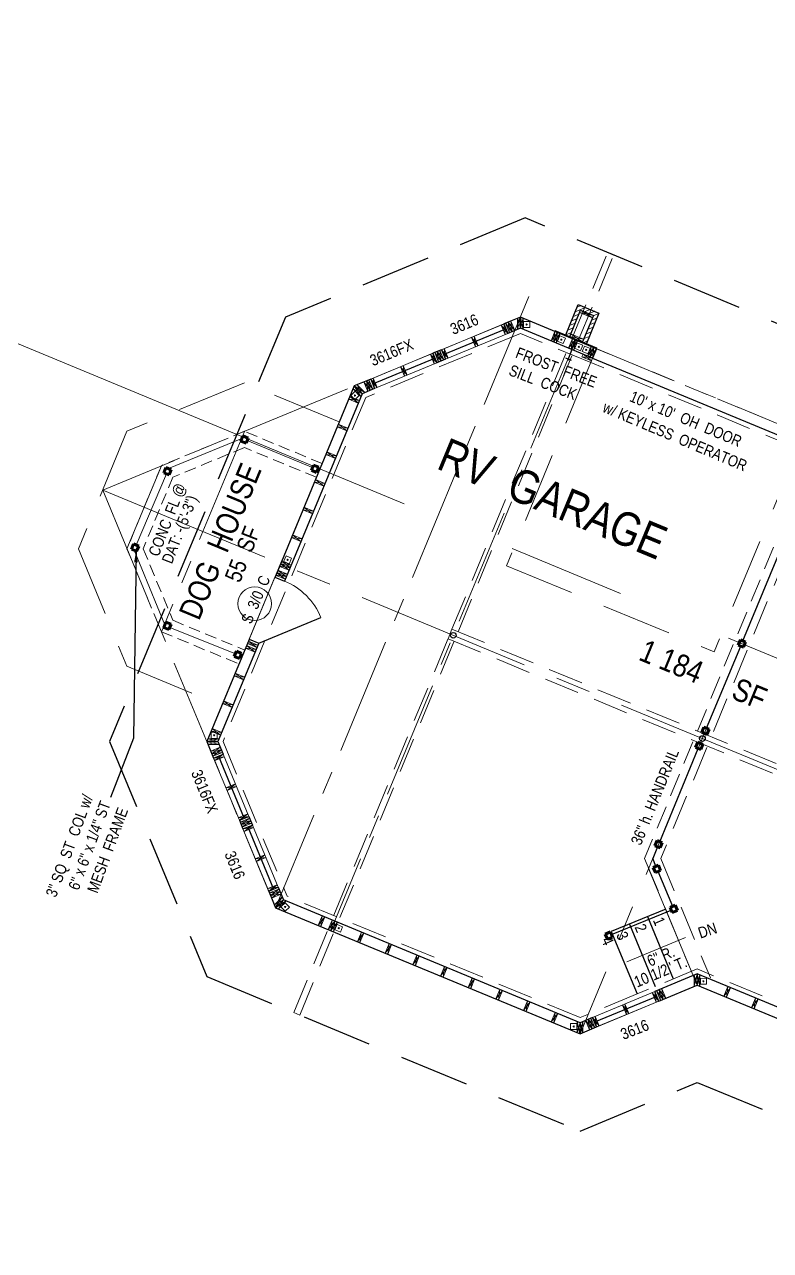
# Model space of a CAD drawing. Header units: inches. Extents: x 913 to 4010, y 85 to 6286.
# Drawn here: x 1329 to 1727, y 1941 to 2596 of the extents above; entities that cross this region are included whole.
import ezdxf

# ---------------------------------------------------------------- set-up
doc = ezdxf.new("R2010")
doc.units = ezdxf.units.IN
doc.header["$MEASUREMENT"] = 0
doc.linetypes.add('CENTER', pattern=[2, 1.25, -0.25, 0.25, -0.25])
doc.linetypes.add('HIDDEN', pattern=[0.375, 0.25, -0.125])
for name, color, linetype in [('CONC', 7, 'Continuous'), ('LLPLUMBING', 102, 'Continuous'), ('LLTEXT', 7, 'Continuous'), ('STAIRS', 7, 'Continuous'), ('TEXT', 250, 'Continuous'), ('WALLS', 5, 'Continuous')]:
    doc.layers.add(name, color=color, linetype=linetype)
for name, color, linetype, lineweight in [('DOORS', 7, 'Continuous', 30), ('FOUNDATION', 7, 'HIDDEN', 20), ('GRID', 1, 'CENTER', 20), ('LAYOUT', 6, 'Continuous', 9), ('MASONRY', 16, 'HIDDEN', 30), ('PLUMBING', 7, 'Continuous', 20), ('ROOF BEAMS', 3, 'HIDDEN', 30), ('ROOFLINE', 7, 'HIDDEN', 30), ('STEEL', 5, 'Continuous', 9), ('WALL FRAMING', 7, 'Continuous', 30), ('WINDOWS', 5, 'Continuous', 30)]:
    doc.layers.add(name, color=color, linetype=linetype, lineweight=lineweight)
doc.styles.add('ARCHENT', font='technical.ttf', dxfattribs={"height": 6})
doc.styles.add('ARCHENTLTD', font='technical.ttf', dxfattribs={"height": 0.1875})
doc.dimstyles.new('ARCHENT', dxfattribs={"dimtxt": 6, "dimasz": 6, "dimexe": 9, "dimexo": 3, "dimgap": 1, "dimtad": 0, "dimtoh": 1, "dimdec": 3, "dimzin": 0, "dimdsep": 46, "dimlunit": 4, "dimtxsty": 'ARCHENTLTD', "dimcen": 6, "dimaunit": 1, "dimadec": 0, "dimazin": 0, "dimtfac": 1, "dimtdec": 3, "dimtofl": 0, "dimtmove": 0, "dimatfit": 3, "dimfxl": 1, "dimfrac": 2, "dimtolj": 1, "dimtzin": 0, "dimarcsym": 0})
doc.dimstyles.new('ARCHENTLTD', dxfattribs={"dimscale": 0.05, "dimtxt": 0.1875, "dimasz": 3, "dimexe": 9, "dimexo": 1, "dimgap": 2.5, "dimtad": 0, "dimdec": 1, "dimzin": 1, "dimdsep": 46, "dimlunit": 4, "dimtxsty": 'ARCHENTLTD', "dimblk": 'ARCHTICK', "dimcen": 6, "dimclrd": 256, "dimclre": 256, "dimclrt": 256, "dimaunit": 1, "dimadec": 0, "dimazin": 0, "dimtfac": 1, "dimtdec": 1, "dimtofl": 0, "dimtmove": 1, "dimatfit": 3, "dimldrblk": 'ARCHTICK', "dimfxl": 1, "dimfrac": 2, "dimtolj": 1, "dimtzin": 0, "dimlwd": 9, "dimlwe": 9, "dimarcsym": 0})

# ---------------------------------------------------------------- blocks, each defined once
blk = doc.blocks.new('_ArchTick')
at = {"color": 0, "linetype": 'ByBlock', "const_width": 0.15}
blk.add_lwpolyline([(-0.5, -0.5), (0.5, 0.5)], dxfattribs=at)

msp = doc.modelspace()

# ---------------------------------------------------------------- hatches: boundary and pattern name
at = {"layer": 'MASONRY', "lineweight": 9, "ltscale": 75}
h = msp.add_hatch(dxfattribs=at)
h.set_pattern_fill('ANSI31', color=256, scale=15, angle=22.5, style=0)
h.set_pattern_definition([(202.555994, (-5326.8918, 14288.0519), (-0.719224, 1.73157207), [])])
h.paths.add_polyline_path([(1620, 2429.93), (1617.57, 2429.93), (1624.36, 2446.65), (1635.46, 2442.08), (1628.6, 2425.38), (1626.87, 2427.11), (1632.52, 2440.86), (1625.6, 2443.71)])
at = {"layer": 'WALL FRAMING', "lineweight": 9, "ltscale": 150}
for points in [[(1597.14, 2436.02, 1), (1596.52, 2436.02, 1)], [(1615.71, 2427.89, 1), (1615.09, 2427.89, 1)], [(1625.04, 2424.07, 1), (1624.42, 2424.07, 1)], [(1628.93, 2422.41, 1), (1628.3, 2422.41, 1)], [(1505.46, 2398.07, 1), (1504.84, 2398.07, 1)], [(1469.06, 2309.97, 1), (1469.29, 2310.55, 1)], [(1430.23, 2216.56, 1), (1429.61, 2216.56, 1)], [(1468.18, 2124.88, 1), (1467.56, 2124.88, 1)], [(1496.77, 2113.54, 1), (1496.15, 2113.54, 1)], [(1691.55, 2085.2, 1), (1690.92, 2085.2, 1)], [(1622.29, 2061.01, 1), (1621.66, 2061.01, 1)]]:
    msp.add_hatch(color=256, dxfattribs=at).paths.add_polyline_path(points)

# ---------------------------------------------------------------- linework, layer by layer
at = {"layer": 'DOORS', "linetype": 'HIDDEN', "lineweight": 9, "ltscale": 150}
for p, q in [((1632.03, 2417.98), (1586.12, 2307.11)), ((1742.88, 2372.03), (1696.98, 2261.16)), ((1586.12, 2307.11), (1697, 2261.2))]:
    msp.add_line(p, q, dxfattribs=at)
at = {"layer": 'DOORS', "linetype": 'Continuous', "ltscale": 150}
msp.add_line((1632.03, 2417.98), (1742.88, 2372.03), dxfattribs=at)
at = {"layer": 'DOORS', "lineweight": 9, "ltscale": 50}
msp.add_line((1448.63, 2267.83), (1462.4, 2301.09), dxfattribs=at)
at = {"layer": 'DOORS', "ltscale": 50}
msp.add_line((1453.73, 2265.71), (1486.99, 2279.5), dxfattribs=at)
at = {"layer": 'DOORS', "color": 7, "linetype": 'Continuous', "lineweight": 20, "ltscale": 7.5}
msp.add_circle((1451.62, 2286.85), 9, dxfattribs=at)
at = {"layer": 'DOORS', "lineweight": 9, "ltscale": 50}
msp.add_arc((1453.73, 2265.71), 36, 22.50934, 67.50934, dxfattribs=at)
at = {"layer": 'FOUNDATION', "lineweight": 20, "ltscale": 75}
for p, q in [((1593.48, 2431.25), (1510.88, 2397.06)), ((1631.07, 2415.67), (1593.48, 2431.25)), ((1510.88, 2397.06), (1434.68, 2213.22)), ((1434.68, 2213.22), (1468.86, 2130.63)), ((1625.34, 2065.77), (1468.86, 2130.63)), ((1904.47, 2002.03), (1687.89, 2091.8)), ((1655.79, 2078.44), (1625.34, 2065.77))]:
    msp.add_line(p, q, dxfattribs=at)
at = {"layer": 'FOUNDATION', "lineweight": 20, "ltscale": 50}
msp.add_line((1744.99, 2377.11), (1634.13, 2423.06), dxfattribs=at)
at = {"layer": 'FOUNDATION', "lineweight": 9, "ltscale": 75}
msp.add_line((1632.03, 2417.98), (1631.07, 2415.67), dxfattribs=at)
at = {"layer": 'FOUNDATION', "linetype": 'HIDDEN', "lineweight": 9, "ltscale": 75}
for p, q in [((1741.92, 2369.72), (1631.07, 2415.67)), ((1757.66, 2365.9), (1668.48, 2150.75)), ((1668.48, 2150.75), (1694.96, 2087.12)), ((1687.89, 2091.8), (1655.79, 2078.44))]:
    msp.add_line(p, q, dxfattribs=at)
at = {"layer": 'FOUNDATION', "ltscale": 25}
for p, q in [((1446.1, 2378.93), (1401.76, 2360.56)), ((1487.59, 2361.74), (1446.1, 2378.93)), ((1446.1, 2370.27), (1407.88, 2354.43)), ((1484.52, 2354.35), (1446.1, 2370.27)), ((1401.76, 2360.56), (1383.39, 2316.21)), ((1407.88, 2354.43), (1392.05, 2316.21)), ((1383.39, 2316.21), (1401.76, 2271.87)), ((1392.05, 2316.21), (1407.88, 2277.99)), ((1407.88, 2277.99), (1446.27, 2262.08)), ((1401.76, 2271.87), (1443.21, 2254.69))]:
    msp.add_line(p, q, dxfattribs=at)
at = {"layer": 'FOUNDATION', "ltscale": 50}
msp.add_line((1750.27, 2368.96), (1659.82, 2150.74), dxfattribs=at)
at = {"layer": 'FOUNDATION', "ltscale": 75}
msp.add_line((1659.82, 2150.74), (1685.79, 2088.22), dxfattribs=at)
at = {"layer": 'GRID', "linetype": 'CENTER', "lineweight": 20, "ltscale": 50}
for p, q in [((1598.08, 2450.99), (1462.75, 2124.5)), ((1623.05, 2427.66), (1492.31, 2112.25)), ((1504.81, 2403.2), (1426.04, 2213.16)), ((1446.13, 2378.91), (1401.75, 2271.85)), ((1401.77, 2360.55), (1383.39, 2316.21))]:
    msp.add_line(p, q, dxfattribs=at)
at = {"layer": 'GRID', "ltscale": 50}
for p, q in [((1593.49, 2439.91), (1370.41, 2347.57)), ((2044.07, 2253.14), (1593.49, 2439.91)), ((1370.41, 2347.57), (1462.74, 2124.5)), ((1625.34, 2057.11), (1462.74, 2124.51)), ((1687.9, 2083.14), (1625.34, 2057.1)), ((1904.47, 1993.37), (1687.9, 2083.14))]:
    msp.add_line(p, q, dxfattribs=at)
at = {"layer": 'GRID', "ltscale": 75}
for p, q in [((1753.97, 2367.43), (1625.34, 2057.11)), ((1370.41, 2347.57), (1956.77, 2104.54)), ((1661.96, 2145.46), (1687.9, 2083.14))]:
    msp.add_line(p, q, dxfattribs=at)
at = {"layer": 'LAYOUT', "color": 6, "linetype": 'CENTER', "lineweight": 5, "ltscale": 250}
msp.add_line((2455.38, 1957.67), (913.16, 2596.19), dxfattribs=at)
at = {"layer": 'LLPLUMBING', "color": 5, "linetype": 'Continuous', "lineweight": 30, "ltscale": 25}
for p, q in [((1617.6, 2418.17), (1620.68, 2416.87)), ((1620.94, 2422.57), (1618.73, 2416.51))]:
    msp.add_line(p, q, dxfattribs=at)
at = {"layer": 'MASONRY', "linetype": 'Continuous', "lineweight": 30, "ltscale": 1.5}
for p, q in [((1617.76, 2430.39), (1624.36, 2446.65)), ((1624.36, 2446.65), (1635.46, 2442.08)), ((1635.46, 2442.08), (1628.78, 2425.82))]:
    msp.add_line(p, q, dxfattribs=at)
at = {"layer": 'ROOF BEAMS', "color": 3, "lineweight": 20, "ltscale": 75}
for p, q in [((1556.96, 2273.23), (1640.04, 2474.44)), ((1560.19, 2271.89), (1643.27, 2473.08)), ((1640.04, 2474.44), (1643.27, 2473.08)), ((1554.86, 2268.14), (1556.96, 2273.23)), ((1472.44, 2068.52), (1554.86, 2268.14)), ((1475.67, 2067.18), (1558.09, 2266.8))]:
    msp.add_line(p, q, dxfattribs=at)
at = {"layer": 'ROOF BEAMS', "lineweight": 20, "ltscale": 75}
for p, q in [((1556.96, 2273.23), (1959.89, 2106.23)), ((1554.86, 2268.14), (1957.79, 2101.15))]:
    msp.add_line(p, q, dxfattribs=at)
at = {"layer": 'ROOFLINE', "linetype": 'HIDDEN', "ltscale": 150}
for p, q in [((1595.99, 2492.89), (1468.04, 2439.93)), ((2073.5, 2292.8), (1595.99, 2492.89)), ((1468.04, 2439.93), (1374.06, 2213.23)), ((1374.06, 2213.23), (1426, 2087.77)), ((1426, 2087.77), (1625.37, 2005.13)), ((1625.37, 2005.13), (1687.93, 2031.16)), ((1687.93, 2031.16), (1904.46, 1941.41))]:
    msp.add_line(p, q, dxfattribs=at)
at = {"layer": 'ROOFLINE', "lineweight": 20, "ltscale": 150}
for p, q in [((1446.1, 2404.9), (1383.39, 2378.93)), ((1496.77, 2383.92), (1446.1, 2404.9)), ((1383.39, 2378.93), (1357.41, 2316.21)), ((1357.41, 2316.21), (1383.39, 2253.5)), ((1383.39, 2253.5), (1434.03, 2232.52))]:
    msp.add_line(p, q, dxfattribs=at)
at = {"layer": 'STAIRS', "color": 7, "linetype": 'Continuous', "ltscale": 50}
msp.add_line((1671.14, 2123.7), (1642.03, 2111.73), dxfattribs=at)
at = {"layer": 'STAIRS', "color": 7, "linetype": 'Continuous', "ltscale": 25}
for p, q in [((1651.73, 2115.74), (1665.48, 2082.47)), ((1661.44, 2119.75), (1675.17, 2086.51)), ((1642.03, 2111.73), (1655.79, 2078.44))]:
    msp.add_line(p, q, dxfattribs=at)
at = {"layer": 'STEEL', "linetype": 'Continuous', "lineweight": 20, "ltscale": 90}
for p, q in [((1444.74, 2375.08), (1405.58, 2359)), ((1482.8, 2359.51), (1447.52, 2373.95)), ((1404.46, 2356.22), (1388.26, 2318.19)), ((1387.14, 2315.4), (1403.56, 2275.62)), ((1406.23, 2274.22), (1441.26, 2260.07))]:
    msp.add_line(p, q, dxfattribs=at)
at = {"layer": 'STEEL', "linetype": 'Continuous', "lineweight": 60, "ltscale": 90}
for p, q in [((1445.3, 2376.47), (1444.18, 2373.69)), ((1444.18, 2373.69), (1446.96, 2372.56)), ((1448.08, 2375.34), (1445.3, 2376.47)), ((1446.96, 2372.56), (1448.08, 2375.34)), ((1404.19, 2359.56), (1403.07, 2356.78)), ((1406.97, 2358.43), (1404.19, 2359.56)), ((1405.85, 2355.65), (1406.97, 2358.43)), ((1483.02, 2360.9), (1481.89, 2358.12)), ((1481.89, 2358.12), (1484.68, 2357)), ((1485.8, 2359.78), (1483.02, 2360.9)), ((1484.68, 2357), (1485.8, 2359.78)), ((1403.07, 2356.78), (1405.85, 2355.65)), ((1386.87, 2318.75), (1385.75, 2315.97)), ((1389.65, 2317.62), (1386.87, 2318.75)), ((1385.75, 2315.97), (1388.53, 2314.84)), ((1388.53, 2314.84), (1389.65, 2317.62)), ((1404.13, 2277.01), (1403, 2274.23)), ((1403, 2274.23), (1405.78, 2273.11)), ((1406.91, 2275.89), (1404.13, 2277.01)), ((1405.78, 2273.11), (1406.91, 2275.89)), ((1711.01, 2267.48), (1709.88, 2264.7)), ((1711.01, 2267.48), (1709.88, 2264.7)), ((1713.79, 2266.36), (1711.01, 2267.48)), ((1713.79, 2266.36), (1711.01, 2267.48)), ((1712.66, 2263.58), (1713.79, 2266.36)), ((1712.66, 2263.58), (1713.79, 2266.36)), ((1441.82, 2261.46), (1440.7, 2258.68)), ((1444.6, 2260.34), (1441.82, 2261.46)), ((1443.48, 2257.56), (1444.6, 2260.34)), ((1709.88, 2264.7), (1712.66, 2263.58)), ((1709.88, 2264.7), (1712.66, 2263.58)), ((1440.7, 2258.68), (1443.48, 2257.56)), ((1691.48, 2220.96), (1690.36, 2218.18)), ((1691.48, 2220.96), (1690.36, 2218.18)), ((1694.26, 2219.84), (1691.48, 2220.96)), ((1694.26, 2219.84), (1691.48, 2220.96)), ((1693.14, 2217.06), (1694.26, 2219.84)), ((1693.14, 2217.06), (1694.26, 2219.84)), ((1690.36, 2218.18), (1693.14, 2217.06)), ((1690.36, 2218.18), (1693.14, 2217.06)), ((1688.19, 2212.84), (1687.07, 2210.06)), ((1688.19, 2212.84), (1687.07, 2210.06)), ((1687.07, 2210.06), (1689.85, 2208.93)), ((1687.07, 2210.06), (1689.85, 2208.93)), ((1690.97, 2211.72), (1688.19, 2212.84)), ((1690.97, 2211.72), (1688.19, 2212.84)), ((1689.85, 2208.93), (1690.97, 2211.72)), ((1689.85, 2208.93), (1690.97, 2211.72)), ((1666.49, 2160.31), (1665.37, 2157.52)), ((1666.49, 2160.31), (1665.37, 2157.52)), ((1665.37, 2157.52), (1668.15, 2156.4)), ((1665.37, 2157.52), (1668.15, 2156.4)), ((1669.27, 2159.18), (1666.49, 2160.31)), ((1669.27, 2159.18), (1666.49, 2160.31)), ((1668.15, 2156.4), (1669.27, 2159.18)), ((1668.15, 2156.4), (1669.27, 2159.18)), ((1667.23, 2147.19), (1664.47, 2146.02)), ((1664.47, 2146.02), (1665.64, 2143.25)), ((1665.64, 2143.25), (1668.4, 2144.43)), ((1668.4, 2144.43), (1667.23, 2147.19)), ((1676.2, 2125.79), (1673.44, 2124.62)), ((1673.44, 2124.62), (1674.61, 2121.86)), ((1674.61, 2121.86), (1677.37, 2123.03)), ((1677.37, 2123.03), (1676.2, 2125.79)), ((1641.53, 2111.54), (1638.77, 2110.37)), ((1638.77, 2110.37), (1639.94, 2107.61)), ((1639.94, 2107.61), (1642.7, 2108.78)), ((1642.7, 2108.78), (1641.53, 2111.54))]:
    msp.add_line(p, q, dxfattribs=at)
at = {"layer": 'STEEL', "color": 5, "lineweight": 25, "ltscale": 150}
for p, q in [((1712.32, 2266.95), (1731, 2312.01)), ((1692.87, 2220.4), (1711.27, 2264.14)), ((1667.88, 2159.74), (1688.5, 2209.48)), ((1666.76, 2156.96), (1664.14, 2150.71)), ((1665.85, 2146.6), (1664.14, 2150.71)), ((1674.82, 2125.2), (1667.02, 2143.84)), ((1642.12, 2110.16), (1674.03, 2123.24))]:
    msp.add_line(p, q, dxfattribs=at)
at = {"layer": 'STEEL', "lineweight": 30, "ltscale": 75}
for centre in [(1557.65, 2269.97), (1690.71, 2214.82)]:
    msp.add_circle(centre, 1.5, dxfattribs=at)
at = {"layer": 'WALL FRAMING', "lineweight": 9, "ltscale": 150}
for p, q in [((1631.95, 2439.47), (1625.6, 2443.71)), ((1584.7, 2436.27), (1585.42, 2430.61)), ((1589.11, 2432.14), (1585.62, 2436.65)), ((1587.01, 2437.23), (1587.73, 2431.57)), ((1590.5, 2432.72), (1587.01, 2437.23)), ((1588.39, 2437.8), (1589.11, 2432.14)), ((1591.97, 2433.34), (1593.49, 2439.91)), ((1593.47, 2433.96), (1591.99, 2439.29)), ((1594.99, 2439.28), (1593.47, 2433.96)), ((1593.49, 2439.91), (1594.97, 2433.34)), ((1625.03, 2442.32), (1632.52, 2440.86)), ((1568.76, 2429.67), (1569.48, 2424.02)), ((1586.8, 2431.19), (1583.31, 2435.7)), ((1587.73, 2431.57), (1589.11, 2432.14)), ((1613.35, 2431.68), (1609.85, 2427.17)), ((1611.96, 2432.25), (1611.24, 2426.59)), ((1611.24, 2426.59), (1614.73, 2431.1)), ((1612.15, 2432.71), (1611.96, 2432.25)), ((1612.63, 2426.02), (1613.35, 2431.68)), ((1627.26, 2428.11), (1619.76, 2429.57)), ((1620.34, 2430.96), (1626.69, 2426.72)), ((1552.82, 2423.07), (1553.54, 2417.42)), ((1570.86, 2424.59), (1567.37, 2429.1)), ((1622.67, 2427.86), (1619.18, 2423.35)), ((1621.29, 2428.43), (1620.57, 2422.78)), ((1620.57, 2422.78), (1624.06, 2427.28)), ((1621.95, 2422.2), (1622.67, 2427.86)), ((1632.75, 2423.63), (1629.26, 2419.13)), ((1631.36, 2424.21), (1630.64, 2418.55)), ((1630.64, 2418.55), (1634.13, 2423.06)), ((1632.03, 2417.98), (1632.75, 2423.63)), ((1548.92, 2415.51), (1545.43, 2420.02)), ((1546.82, 2420.59), (1547.53, 2414.93)), ((1551.23, 2416.46), (1547.74, 2420.97)), ((1552.61, 2417.04), (1549.13, 2421.55)), ((1549.13, 2421.55), (1549.84, 2415.89)), ((1550.51, 2422.12), (1551.23, 2416.46)), ((1554.92, 2417.99), (1551.44, 2422.5)), ((1626.39, 2418.69), (1632.04, 2417.97)), ((1626.96, 2420.08), (1631.47, 2416.59)), ((1532.98, 2408.91), (1529.49, 2413.42)), ((1530.88, 2413.99), (1531.59, 2408.34)), ((1510.48, 2399.61), (1504.76, 2403.18)), ((1504.76, 2403.18), (1508.36, 2397.49)), ((1508.98, 2398.98), (1506.26, 2403.81)), ((1513.35, 2400.78), (1509.86, 2405.29)), ((1514.73, 2401.36), (1511.24, 2405.86)), ((1511.24, 2405.86), (1511.96, 2400.21)), ((1512.63, 2406.44), (1513.35, 2400.78)), ((1517.04, 2402.31), (1513.55, 2406.82)), ((1514.94, 2407.39), (1515.66, 2401.74)), ((1506.93, 2394.05), (1502.4, 2397.55)), ((1504.15, 2401.68), (1508.98, 2398.98)), ((1501.82, 2396.17), (1507.5, 2395.44)), ((1495.7, 2381.39), (1501.37, 2380.66)), ((1500.8, 2379.27), (1496.27, 2382.77)), ((1489.57, 2366.61), (1495.25, 2365.88)), ((1494.67, 2364.49), (1490.14, 2367.99)), ((1483.44, 2351.83), (1489.12, 2351.1)), ((1488.55, 2349.71), (1484.02, 2353.21)), ((1482.42, 2334.93), (1477.89, 2338.43)), ((1477.32, 2337.04), (1483, 2336.32)), ((1471.19, 2322.27), (1476.87, 2321.54)), ((1476.3, 2320.16), (1471.77, 2323.65)), ((1464.86, 2306.82), (1470.54, 2306.09)), ((1465.38, 2308.23), (1471.05, 2307.5)), ((1469.97, 2304.7), (1465.44, 2308.2)), ((1470.48, 2306.11), (1465.95, 2309.61)), ((1462.8, 2302.02), (1468.48, 2301.3)), ((1467.91, 2299.91), (1463.38, 2303.41)), ((1463.38, 2303.41), (1469.05, 2302.68)), ((1468.48, 2301.3), (1463.95, 2304.79)), ((1452.77, 2263.4), (1448.25, 2266.9)), ((1446.69, 2263.15), (1452.37, 2262.42)), ((1451.79, 2261.03), (1447.26, 2264.53)), ((1447.67, 2265.52), (1453.35, 2264.79)), ((1453.35, 2264.79), (1452.77, 2263.4)), ((1440.56, 2248.37), (1446.24, 2247.64)), ((1445.67, 2246.25), (1441.14, 2249.75)), ((1434.44, 2233.58), (1440.11, 2232.86)), ((1439.54, 2231.47), (1435.01, 2234.97)), ((1433.41, 2216.69), (1428.88, 2220.19)), ((1426.03, 2213.22), (1432.6, 2214.7)), ((1432.6, 2211.7), (1426.03, 2213.22)), ((1431.98, 2213.21), (1426.65, 2211.72)), ((1426.66, 2214.72), (1431.98, 2213.21)), ((1428.31, 2218.8), (1433.99, 2218.08)), ((1428.13, 2208.13), (1433.78, 2208.85)), ((1433.21, 2210.23), (1428.7, 2206.74)), ((1428.7, 2206.74), (1434.35, 2207.46)), ((1433.78, 2208.85), (1429.27, 2205.36)), ((1434.35, 2207.46), (1433.78, 2208.85)), ((1429.66, 2204.43), (1435.31, 2205.15)), ((1434.74, 2206.54), (1430.23, 2203.05)), ((1436.25, 2188.49), (1441.91, 2189.21)), ((1441.33, 2190.6), (1436.83, 2187.11)), ((1447.93, 2174.66), (1443.42, 2171.17)), ((1442.85, 2172.55), (1448.51, 2173.27)), ((1443.81, 2170.24), (1449.46, 2170.96)), ((1448.89, 2172.35), (1444.38, 2168.86)), ((1444.38, 2168.86), (1450.04, 2169.58)), ((1449.46, 2170.96), (1444.95, 2167.47)), ((1450.42, 2168.65), (1445.91, 2165.16)), ((1445.34, 2166.55), (1450.99, 2167.27)), ((1451.93, 2150.61), (1457.59, 2151.33)), ((1457.02, 2152.71), (1452.51, 2149.22)), ((1458.53, 2134.67), (1464.19, 2135.39)), ((1463.61, 2136.78), (1459.1, 2133.29)), ((1459.49, 2132.36), (1465.14, 2133.08)), ((1464.57, 2134.47), (1460.06, 2130.98)), ((1460.06, 2130.98), (1465.72, 2131.69)), ((1465.14, 2133.08), (1460.64, 2129.59)), ((1466.96, 2128.71), (1462.14, 2126)), ((1466.34, 2130.21), (1462.76, 2124.5)), ((1462.76, 2124.5), (1468.46, 2128.09)), ((1464.26, 2123.88), (1466.96, 2128.71)), ((1485.5, 2115.07), (1488.99, 2119.58)), ((1487.6, 2120.15), (1486.88, 2114.5)), ((1490.89, 2112.83), (1494.38, 2117.34)), ((1492.99, 2117.91), (1492.28, 2112.26)), ((1492.31, 2112.24), (1495.8, 2116.75)), ((1494.41, 2117.32), (1493.69, 2111.67)), ((1506.44, 2106.39), (1509.93, 2110.9)), ((1508.54, 2111.47), (1507.83, 2105.82)), ((1521.24, 2100.26), (1524.73, 2104.76)), ((1523.35, 2105.34), (1522.63, 2099.68)), ((1536.02, 2094.13), (1539.51, 2098.64)), ((1538.13, 2099.21), (1537.41, 2093.56)), ((1550.8, 2088), (1554.29, 2092.51)), ((1552.91, 2093.09), (1552.19, 2087.43)), ((1686.38, 2082.52), (1687.9, 2089.09)), ((1687.9, 2089.09), (1689.38, 2082.52)), ((1565.56, 2081.89), (1569.05, 2086.39)), ((1567.67, 2086.97), (1566.95, 2081.31)), ((1687.88, 2083.15), (1686.39, 2088.47)), ((1689.39, 2088.47), (1687.88, 2083.15)), ((1704.25, 2082.31), (1703.53, 2076.66)), ((1580.36, 2075.75), (1583.85, 2080.26)), ((1582.47, 2080.83), (1581.75, 2075.18)), ((1663.91, 2079.09), (1667.39, 2074.61)), ((1666, 2074.04), (1665.28, 2079.69)), ((1666.23, 2080.02), (1669.71, 2075.55)), ((1668.32, 2074.98), (1667.6, 2080.63)), ((1667.61, 2080.6), (1671.09, 2076.13)), ((1669.71, 2075.55), (1668.99, 2081.21)), ((1702.15, 2077.23), (1705.64, 2081.74)), ((1719.03, 2076.19), (1718.31, 2070.53)), ((1595.15, 2069.62), (1598.63, 2074.13)), ((1597.25, 2074.71), (1596.53, 2069.05)), ((1647.99, 2072.46), (1651.46, 2067.99)), ((1650.08, 2067.41), (1649.36, 2073.07)), ((1716.93, 2071.11), (1720.42, 2075.61)), ((1609.93, 2063.5), (1613.42, 2068.01)), ((1612.03, 2068.58), (1611.31, 2062.92)), ((1623.82, 2057.75), (1625.33, 2063.07)), ((1625.32, 2057.12), (1623.83, 2063.69)), ((1626.83, 2063.69), (1625.32, 2057.12)), ((1625.33, 2063.07), (1626.82, 2057.74)), ((1628.35, 2064.35), (1631.83, 2059.88)), ((1630.45, 2059.31), (1629.72, 2064.96)), ((1631.11, 2065.5), (1629.74, 2064.89)), ((1629.74, 2064.89), (1633.22, 2060.42)), ((1631.84, 2059.84), (1631.11, 2065.5)), ((1632.05, 2065.85), (1635.53, 2061.38)), ((1634.14, 2060.8), (1633.42, 2066.46))]:
    msp.add_line(p, q, dxfattribs=at)
at = {"layer": 'WALL FRAMING', "lineweight": 20, "ltscale": 75}
for p, q in [((1585.62, 2436.65), (1587.73, 2431.57)), ((1587.01, 2437.23), (1589.11, 2432.14)), ((1588.39, 2437.8), (1590.5, 2432.72)), ((1611.96, 2432.25), (1609.85, 2427.17)), ((1613.35, 2431.68), (1611.24, 2426.59)), ((1612.15, 2432.71), (1634.33, 2423.52)), ((1614.73, 2431.1), (1612.63, 2426.02)), ((1621.29, 2428.43), (1619.18, 2423.35)), ((1622.67, 2427.86), (1620.57, 2422.78)), ((1624.06, 2427.28), (1621.95, 2422.2)), ((1631.36, 2424.21), (1629.26, 2419.13)), ((1632.75, 2423.63), (1630.64, 2418.55)), ((1547.74, 2420.97), (1549.84, 2415.89)), ((1549.13, 2421.55), (1551.23, 2416.46)), ((1550.51, 2422.12), (1552.61, 2417.04)), ((1626.39, 2418.69), (1631.47, 2416.59)), ((1509.86, 2405.29), (1511.96, 2400.21)), ((1511.24, 2405.86), (1513.35, 2400.78)), ((1512.63, 2406.44), (1514.73, 2401.36)), ((1428.13, 2208.13), (1433.21, 2210.23)), ((1428.7, 2206.74), (1433.78, 2208.85)), ((1429.27, 2205.36), (1434.35, 2207.46)), ((1443.81, 2170.24), (1448.89, 2172.35)), ((1444.38, 2168.86), (1449.46, 2170.96)), ((1444.95, 2167.47), (1450.04, 2169.58)), ((1459.49, 2132.36), (1464.57, 2134.47)), ((1460.06, 2130.98), (1465.14, 2133.08)), ((1460.63, 2129.59), (1465.72, 2131.69)), ((1487.6, 2120.16), (1485.5, 2115.07)), ((1488.99, 2119.59), (1486.88, 2114.5)), ((1493, 2117.92), (1490.89, 2112.83)), ((1494.38, 2117.34), (1492.28, 2112.26)), ((1494.41, 2117.33), (1492.31, 2112.24)), ((1495.8, 2116.76), (1493.69, 2111.67)), ((1508.55, 2111.48), (1506.44, 2106.39)), ((1509.93, 2110.91), (1507.83, 2105.82)), ((1523.35, 2105.34), (1521.24, 2100.26)), ((1524.73, 2104.77), (1522.63, 2099.68)), ((1538.13, 2099.22), (1536.02, 2094.13)), ((1539.52, 2098.64), (1537.41, 2093.56)), ((1552.91, 2093.09), (1550.8, 2088)), ((1554.3, 2092.52), (1552.19, 2087.43)), ((1567.67, 2086.97), (1565.56, 2081.89)), ((1569.05, 2086.4), (1566.95, 2081.31)), ((1704.25, 2082.32), (1702.15, 2077.23)), ((1582.47, 2080.84), (1580.36, 2075.75)), ((1583.86, 2080.27), (1581.75, 2075.18)), ((1668.32, 2074.98), (1666.22, 2080.06)), ((1669.71, 2075.55), (1667.6, 2080.63)), ((1671.09, 2076.13), (1668.99, 2081.21)), ((1705.64, 2081.75), (1703.53, 2076.66)), ((1719.03, 2076.19), (1716.93, 2071.11)), ((1597.25, 2074.71), (1595.15, 2069.62)), ((1598.64, 2074.14), (1596.53, 2069.05)), ((1720.42, 2075.62), (1718.31, 2070.53)), ((1612.03, 2068.59), (1609.93, 2063.5)), ((1613.42, 2068.01), (1611.31, 2062.92)), ((1630.45, 2059.31), (1628.34, 2064.39)), ((1631.84, 2059.84), (1629.73, 2064.93)), ((1633.22, 2060.42), (1631.11, 2065.5))]:
    msp.add_line(p, q, dxfattribs=at)
at = {"layer": 'WALL FRAMING', "lineweight": 20, "ltscale": 150}
for p, q in [((1591.99, 2439.29), (1591.97, 2433.34)), ((1593.49, 2439.91), (1593.47, 2433.96)), ((1594.99, 2439.28), (1594.97, 2433.33)), ((1634.33, 2423.52), (1634.13, 2423.06)), ((1626.39, 2418.69), (1626.96, 2420.08)), ((1504.76, 2403.18), (1508.98, 2398.98)), ((1506.26, 2403.81), (1510.48, 2399.61)), ((1504.15, 2401.68), (1508.36, 2397.48)), ((1426.03, 2213.22), (1431.98, 2213.21)), ((1426.66, 2214.72), (1432.6, 2214.7)), ((1426.65, 2211.72), (1432.6, 2211.7)), ((1462.14, 2126), (1466.34, 2130.21)), ((1462.76, 2124.5), (1466.96, 2128.71)), ((1464.26, 2123.88), (1468.46, 2128.09)), ((1687.9, 2089.09), (1687.88, 2083.15)), ((1686.39, 2088.47), (1686.38, 2082.52)), ((1689.39, 2088.47), (1689.38, 2082.52)), ((1623.82, 2057.75), (1623.83, 2063.69)), ((1625.32, 2057.12), (1625.33, 2063.07)), ((1626.82, 2057.74), (1626.83, 2063.69))]:
    msp.add_line(p, q, dxfattribs=at)
at = {"layer": 'WALL FRAMING', "color": 9, "linetype": 'Continuous', "lineweight": 5, "ltscale": 150}
for p, q in [((1598.47, 2437.58), (1594.98, 2437.58)), ((1595.19, 2434.46), (1595.2, 2437.58)), ((1598.5, 2434.45), (1598.47, 2437.58)), ((1598.5, 2434.45), (1594.98, 2434.46)), ((1613.29, 2427.07), (1614.49, 2429.96)), ((1617.51, 2428.71), (1614.29, 2430.04)), ((1616.35, 2425.8), (1613.1, 2427.16)), ((1616.35, 2425.8), (1617.51, 2428.71)), ((1625.68, 2421.99), (1622.42, 2423.34)), ((1622.62, 2423.26), (1623.82, 2426.14)), ((1626.84, 2424.89), (1623.62, 2426.22)), ((1625.68, 2421.99), (1626.84, 2424.89)), ((1626.47, 2421.61), (1627.71, 2424.48)), ((1627.71, 2424.48), (1630.93, 2423.15)), ((1629.53, 2420.34), (1630.73, 2423.23)), ((1626.47, 2421.61), (1629.73, 2420.26)), ((1502.89, 2398.02), (1505.35, 2400.48)), ((1505.07, 2395.78), (1502.89, 2398.02)), ((1505.07, 2395.78), (1507.56, 2398.28)), ((1507.41, 2398.13), (1505.2, 2400.33)), ((1468.34, 2312.36), (1467.04, 2309.13)), ((1471.25, 2311.23), (1468.34, 2312.36)), ((1470.02, 2308.16), (1467.12, 2309.33)), ((1471.25, 2311.23), (1469.94, 2307.96)), ((1428.36, 2218.2), (1428.35, 2214.71)), ((1431.48, 2214.92), (1428.35, 2214.93)), ((1431.48, 2218.23), (1428.36, 2218.2)), ((1431.48, 2218.23), (1431.48, 2214.71)), ((1467.93, 2122.62), (1465.46, 2125.09)), ((1467.82, 2127.14), (1465.61, 2124.93)), ((1470.16, 2124.81), (1467.67, 2127.3)), ((1470.16, 2124.81), (1467.93, 2122.62)), ((1494.35, 2112.73), (1495.55, 2115.61)), ((1498.57, 2114.36), (1495.35, 2115.69)), ((1497.41, 2111.46), (1494.16, 2112.81)), ((1497.41, 2111.46), (1498.57, 2114.36)), ((1692.87, 2086.76), (1689.39, 2086.77)), ((1692.91, 2083.64), (1689.39, 2083.65)), ((1689.6, 2083.65), (1689.61, 2086.77)), ((1692.91, 2083.64), (1692.87, 2086.76)), ((1620.3, 2062.57), (1623.83, 2062.57)), ((1620.3, 2062.57), (1620.34, 2059.45)), ((1623.62, 2062.57), (1623.61, 2059.44)), ((1620.34, 2059.45), (1623.83, 2059.44))]:
    msp.add_line(p, q, dxfattribs=at)
at = {"layer": 'WALL FRAMING', "lineweight": 20, "ltscale": 1.5}
for p, q in [((1625.03, 2442.32), (1631.95, 2439.47)), ((1620.33, 2430.96), (1627.26, 2428.11))]:
    msp.add_line(p, q, dxfattribs=at)
at = {"layer": 'WALL FRAMING', "linetype": 'HIDDEN', "lineweight": 20, "ltscale": 25}
for p, q in [((1568.76, 2429.67), (1570.86, 2424.59)), ((1583.31, 2435.7), (1585.42, 2430.61)), ((1552.82, 2423.08), (1554.92, 2417.99)), ((1567.37, 2429.1), (1569.48, 2424.02)), ((1545.43, 2420.02), (1547.53, 2414.93)), ((1529.49, 2413.42), (1531.59, 2408.34)), ((1530.88, 2413.99), (1532.98, 2408.91)), ((1514.94, 2407.39), (1517.04, 2402.31)), ((1430.23, 2203.05), (1435.31, 2205.15)), ((1436.25, 2188.49), (1441.33, 2190.6)), ((1436.83, 2187.11), (1441.91, 2189.21)), ((1442.85, 2172.55), (1447.93, 2174.66)), ((1445.91, 2165.16), (1450.99, 2167.27)), ((1451.93, 2150.61), (1457.01, 2152.71)), ((1452.51, 2149.22), (1457.59, 2151.33)), ((1458.53, 2134.67), (1463.61, 2136.77)), ((1666, 2074.04), (1663.9, 2079.12)), ((1650.08, 2067.41), (1647.97, 2072.49)), ((1651.46, 2067.99), (1649.36, 2073.07)), ((1635.53, 2061.38), (1633.42, 2066.46))]:
    msp.add_line(p, q, dxfattribs=at)
at = {"layer": 'WALL FRAMING', "lineweight": 20, "ltscale": 50}
for p, q in [((1502.37, 2397.54), (1507.49, 2395.42)), ((1501.8, 2396.16), (1506.92, 2394.04)), ((1495.67, 2381.38), (1500.79, 2379.26)), ((1496.25, 2382.76), (1501.37, 2380.64)), ((1489.55, 2366.6), (1494.67, 2364.48)), ((1490.12, 2367.98), (1495.24, 2365.86)), ((1483.42, 2351.81), (1488.54, 2349.7)), ((1484, 2353.2), (1489.11, 2351.08)), ((1477.87, 2338.42), (1482.99, 2336.3)), ((1477.3, 2337.03), (1482.41, 2334.91)), ((1471.17, 2322.26), (1476.29, 2320.14)), ((1471.75, 2323.64), (1476.86, 2321.53)), ((1464.84, 2306.8), (1469.96, 2304.69)), ((1465.35, 2308.22), (1470.47, 2306.1)), ((1465.93, 2309.6), (1471.05, 2307.48)), ((1462.78, 2302.01), (1467.9, 2299.89)), ((1463.36, 2303.4), (1468.47, 2301.28)), ((1463.93, 2304.78), (1469.05, 2302.66)), ((1448.25, 2266.9), (1453.35, 2264.79)), ((1446.69, 2263.15), (1451.79, 2261.03)), ((1447.26, 2264.53), (1452.37, 2262.42)), ((1447.67, 2265.52), (1452.78, 2263.4)), ((1440.56, 2248.37), (1445.67, 2246.25)), ((1441.14, 2249.75), (1446.24, 2247.64)), ((1434.44, 2233.58), (1439.54, 2231.47)), ((1435.01, 2234.97), (1440.11, 2232.86)), ((1428.88, 2220.19), (1433.99, 2218.08)), ((1428.31, 2218.8), (1433.41, 2216.69))]:
    msp.add_line(p, q, dxfattribs=at)
at = {"layer": 'WALL FRAMING', "color": 3, "lineweight": 20, "ltscale": 150}
msp.add_line((1472.44, 2068.52), (1475.67, 2067.18), dxfattribs=at)
at = {"layer": 'WALL FRAMING', "color": 9, "linetype": 'Continuous', "lineweight": 5, "ltscale": 150}
for centre in [(1596.83, 2436.02), (1615.4, 2427.89), (1624.73, 2424.07), (1628.62, 2422.41), (1505.15, 2398.07), (1469.18, 2310.26), (1429.92, 2216.56), (1467.87, 2124.88), (1496.46, 2113.54), (1691.24, 2085.2), (1621.98, 2061.01)]:
    msp.add_circle(centre, 0.312, dxfattribs=at)
at = {"layer": 'WALLS', "color": 7, "ltscale": 1.5}
for p, q in [((1619.84, 2429.53), (1625.6, 2443.71)), ((1625.6, 2443.71), (1632.52, 2440.86)), ((1632.52, 2440.86), (1626.7, 2426.68))]:
    msp.add_line(p, q, dxfattribs=at)
at = {"layer": 'WALLS', "color": 4, "lineweight": 20, "ltscale": 75}
for p, q in [((1584.7, 2436.27), (1551.44, 2422.5)), ((1586.8, 2431.19), (1553.54, 2417.42)), ((1546.82, 2420.59), (1513.55, 2406.82)), ((1548.92, 2415.51), (1515.66, 2401.74)), ((1429.66, 2204.43), (1443.42, 2171.17)), ((1434.74, 2206.54), (1448.51, 2173.27)), ((1450.42, 2168.65), (1464.19, 2135.39)), ((1445.34, 2166.55), (1459.1, 2133.29)), ((1634.16, 2060.78), (1667.39, 2074.61))]:
    msp.add_line(p, q, dxfattribs=at)
at = {"layer": 'WALLS', "color": 4, "ltscale": 75}
for p, q in [((1593.49, 2439.91), (1584.7, 2436.27)), ((1584.7, 2436.27), (1586.8, 2431.19)), ((1634.13, 2423.06), (1593.49, 2439.91)), ((1593.49, 2433.95), (1586.8, 2431.19)), ((1634.13, 2423.06), (1632.03, 2417.98)), ((1634.13, 2423.06), (1632.03, 2417.98)), ((1551.44, 2422.5), (1546.82, 2420.59)), ((1546.82, 2420.59), (1548.92, 2415.51)), ((1553.54, 2417.42), (1548.92, 2415.51)), ((1551.44, 2422.5), (1553.54, 2417.42)), ((1504.76, 2403.18), (1462.44, 2301.07)), ((1513.55, 2406.82), (1504.76, 2403.18)), ((1513.55, 2406.82), (1515.66, 2401.74)), ((1508.97, 2398.97), (1467.52, 2298.97)), ((1515.66, 2401.74), (1508.97, 2398.97)), ((1448.65, 2267.82), (1426.02, 2213.22)), ((1453.73, 2265.71), (1431.97, 2213.22)), ((1426.02, 2213.22), (1429.66, 2204.43)), ((1431.97, 2213.22), (1434.74, 2206.54)), ((1429.66, 2204.43), (1434.74, 2206.54)), ((1443.42, 2171.17), (1448.51, 2173.27)), ((1443.42, 2171.17), (1445.34, 2166.55)), ((1445.34, 2166.55), (1450.42, 2168.65)), ((1448.51, 2173.27), (1450.42, 2168.65)), ((1459.1, 2133.29), (1464.19, 2135.39)), ((1464.19, 2135.39), (1466.95, 2128.71)), ((1459.1, 2133.29), (1462.74, 2124.5)), ((1462.74, 2124.5), (1625.34, 2057.11)), ((1667.39, 2074.61), (1687.9, 2083.14)), ((1687.9, 2083.14), (1904.47, 1993.37)), ((1667.4, 2074.59), (1665.29, 2079.67)), ((1634.14, 2060.8), (1632.04, 2065.88)), ((1625.34, 2057.11), (1634.16, 2060.78))]:
    msp.add_line(p, q, dxfattribs=at)
at = {"layer": 'WALLS', "color": 4, "ltscale": 50}
for p, q in [((1632.03, 2417.98), (1593.47, 2433.96)), ((1462.4, 2301.09), (1467.52, 2298.97)), ((1448.63, 2267.83), (1453.73, 2265.71)), ((1625.34, 2063.06), (1466.95, 2128.71)), ((1687.89, 2089.09), (1665.29, 2079.68)), ((1904.47, 1999.32), (1687.89, 2089.09)), ((1632.05, 2065.85), (1625.34, 2063.06))]:
    msp.add_line(p, q, dxfattribs=at)
at = {"layer": 'WALLS', "color": 4, "lineweight": 20, "ltscale": 50}
msp.add_line((1665.29, 2079.68), (1632.05, 2065.85), dxfattribs=at)
at = {"layer": 'WINDOWS', "lineweight": 25, "ltscale": 75}
for p, q in [((1552.49, 2419.96), (1585.75, 2433.73)), ((1514.6, 2404.28), (1547.87, 2418.05)), ((1432.2, 2205.48), (1445.96, 2172.22)), ((1447.88, 2167.6), (1461.65, 2134.34)), ((1666.34, 2077.13), (1633.09, 2063.34))]:
    msp.add_line(p, q, dxfattribs=at)

# ---------------------------------------------------------------- texts
at = {"layer": 'CONC', "lineweight": 20, "style": 'ARCHENTLTD'}
for s, p in [('6" R.', (1662.72, 2092.92)), ('10 1/2" T.', (1655.82, 2081.79))]:
    msp.add_text(s, height=6, rotation=22.68813, dxfattribs=at).set_placement(p)
at = {"layer": 'DOORS', "color": 7, "linetype": 'Continuous', "lineweight": 30, "ltscale": 1.5, "insert": (1454.52, 2302.57), "char_height": 6, "attachment_point": 3, "rotation": 67.24854, "style": 'ARCHENTLTD'}
msp.add_mtext('S  3/0  C\\P{\\H1.999x;  }', dxfattribs=at)
at = {"layer": 'LLTEXT', "ltscale": 1.5, "insert": (1592.56, 2424.05), "char_height": 6, "attachment_point": 1, "rotation": 338.925, "style": 'ARCHENT'}
msp.add_mtext('FROST  FREE  \\PSILL  COCK', dxfattribs=at)
at = {"layer": 'PLUMBING', "lineweight": 20, "style": 'ARCHENTLTD'}
for s, p in [('CONC  FL @', (1400.2, 2311.56)), ('DAT: -(5\'-3")', (1407.35, 2307.74))]:
    msp.add_text(s, height=6, rotation=68.64898, dxfattribs=at).set_placement(p)
at = {"layer": 'ROOFLINE', "lineweight": 20, "ltscale": 150, "insert": (1652.25, 2159.66), "char_height": 6, "attachment_point": 1, "rotation": 67.78687, "style": 'ARCHENTLTD'}
msp.add_mtext('36" h. HANDRAIL', dxfattribs=at)
at = {"layer": 'ROOFLINE', "lineweight": 20, "ltscale": 150, "char_height": 6, "width": 14.1875, "attachment_point": 1, "style": 'ARCHENTLTD'}
for s, insert, rotation in [('2', (1659.84, 2116.56), 293.60908), ('1', (1669.63, 2120.21), 293.60908), ('DN', (1687.76, 2113.63), 18.41948), ('3', (1650.04, 2112.42), 293.60908), ('4', (1642.08, 2109.6), 293.60908)]:
    msp.add_mtext(s, dxfattribs=dict(at, insert=insert, rotation=rotation))
at = {"layer": 'TEXT', "linetype": 'Continuous', "width": 271, "attachment_point": 1, "style": 'ARCHENTLTD'}
for s, insert, char_height, rotation in [("10' x 10'  OH  DOOR", (1653.67, 2400.73), 6, 337.12677), ('w/ KEYLESS  OPERATOR', (1639.23, 2395.01), 6, 337.12677), ('RV  GARAGE ', (1554.94, 2375.88), 18, 337.5), ('DOG  HOUSE', (1410.78, 2281.94), 12, 67.48977), ('55  SF', (1435.31, 2300.82), 9, 68.64898), ('1 184     SF', (1660.63, 2268.14), 12, 337.5)]:
    msp.add_mtext(s, dxfattribs=dict(at, insert=insert, char_height=char_height, rotation=rotation))
at = {"layer": 'TEXT', "color": 7, "linetype": 'Continuous', "lineweight": 30, "ltscale": 1.5, "insert": (1359.74, 2185.56), "char_height": 6, "attachment_point": 3, "rotation": 69.69917, "style": 'ARCHENTLTD'}
msp.add_mtext('3" SQ  ST  COL w/\\P6" x 6" x 1/4" ST\\PMESH  FRAME\\P  ', dxfattribs=at)
at = {"layer": 'WINDOWS', "color": 7, "linetype": 'Continuous', "lineweight": 30, "char_height": 6, "style": 'ARCHENTLTD'}
for s, insert, attachment_point, rotation in [('3616 \\P\\P  ', (1565.4, 2411.87), 7, 22.76067), ('3616FX \\P\\P  ', (1522.52, 2395.1), 7, 22.76067), ('3616FX \\P\\P  ', (1423.07, 2198.88), 1, 292.21707), ('3616 \\P\\P  ', (1440.9, 2155.46), 1, 292.21707), ('3616 \\P\\P  ', (1646.31, 2059.43), 1, 21.50904)]:
    msp.add_mtext(s, dxfattribs=dict(at, insert=insert, attachment_point=attachment_point, rotation=rotation))

# ---------------------------------------------------------------- leaders
at = {"layer": 'ROOFLINE', "lineweight": 20, "ltscale": 150}
msp.add_leader([(1650.33, 2095.57), (1681.6, 2108.5)], dimstyle='ARCHENTLTD', override={"dimgap": 1, "dimtad": 0}, dxfattribs=at)
at = {"layer": 'TEXT', "lineweight": 9, "ltscale": 90}
msp.add_leader([(1388.26, 2314.95), (1386.88, 2214.95), (1374.6, 2183.29)], dimstyle='ARCHENT', override={"dimgap": 1, "dimtad": 0}, dxfattribs=at)

doc.saveas('drawing.dxf')
